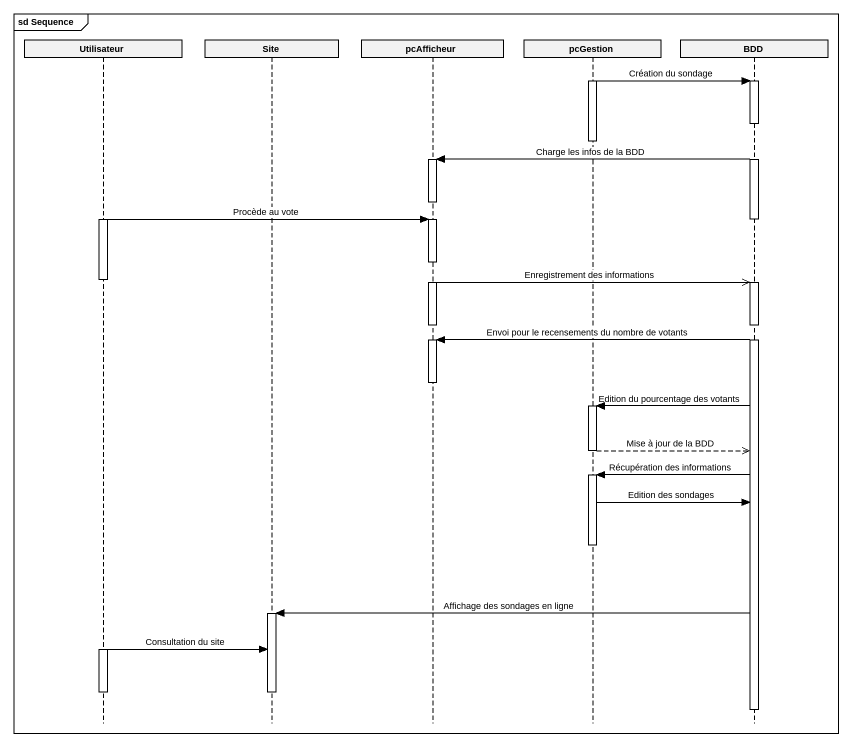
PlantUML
@startuml
mainframe sd Sequence
hide footbox
participant Utilisateur
participant Site
participant pcAfficheur
participant pcGestion
participant BDD

activate pcGestion
pcGestion -> BDD : Création du sondage
activate BDD
deactivate pcGestion
BDD -> pcAfficheur : Charge les infos de la BDD
activate pcAfficheur
deactivate pcAfficheur
activate Utilisateur
Utilisateur -> pcAfficheur : Procède au vote
deactivate BDD
activate pcAfficheur
deactivate Utilisateur
pcAfficheur ->> BDD : Enregistrement des informations
activate BDD
deactivate pcAfficheur
BDD -> pcAfficheur : Envoi pour le recensements du nombre de votants
activate pcAfficheur
deactivate pcAfficheur
BDD -> pcGestion : Edition du pourcentage des votants
activate pcGestion
pcGestion -->> BDD : Mise à jour de la BDD
deactivate pcGestion
BDD -> pcGestion : Récupération des informations
activate pcGestion
pcGestion -> BDD : Edition des sondages
deactivate pcGestion
BDD -> Site : Affichage des sondages en ligne
activate Site
activate Utilisateur
Utilisateur -> Site : Consultation du site
deactivate Utilisateur
deactivate Site
deactivate BDD
@enduml
